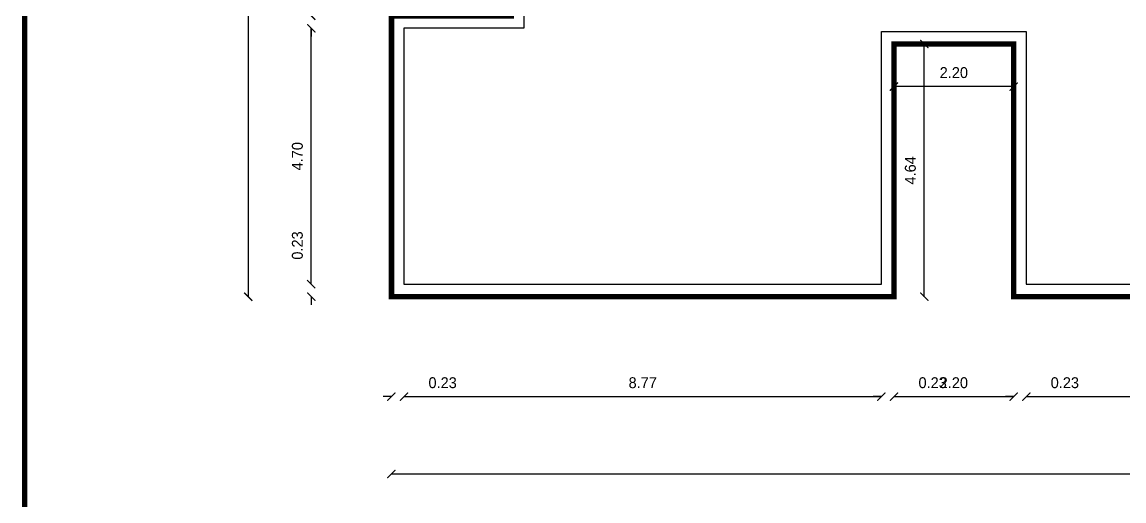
# Model space of a CAD drawing. Header units: metres. Extents: x 6101839 to 6102590, y -6659932 to -6659648.
# Drawn here: x 6102462.6 to 6102482.85, y -6659713.29 to -6659704.49 of the extents above; entities that cross this region are included whole.
import ezdxf

# ---------------------------------------------------------------- set-up
doc = ezdxf.new("R2010")
doc.units = ezdxf.units.M
doc.header["$LTSCALE"] = 500
doc.header["$MEASUREMENT"] = 0
doc.layers.get('0').update_dxf_attribs({"linetype": 'CONTINUOUS'})
doc.layers.get('Defpoints').update_dxf_attribs({"linetype": 'CONTINUOUS'})
for name, color, linetype in [('BLK_1_FLR_3_ROOF_AREA', 54, 'CONTINUOUS'), ('ED', 30, 'CONTINUOUS'), ('TITLE', 7, 'CONTINUOUS'), ('wall', 125, 'CONTINUOUS')]:
    doc.layers.add(name, color=color, linetype=linetype)
doc.styles.add('USA TEXT', font='GOTHIC.TTF')
doc.dimstyles.new('1-100-ED', dxfattribs={"dimtxt": 0.2, "dimasz": 0.15, "dimexe": 0.18, "dimexo": 0.0625, "dimgap": 0.15, "dimtad": 1, "dimzin": 0, "dimdsep": 46, "dimtxsty": 'USA TEXT', "dimblk": 'ARCHTICK', "dimcen": 0.1, "dimse1": 1, "dimse2": 1, "dimclrd": 256, "dimclrt": 256, "dimadec": 0, "dimazin": 0, "dimtfac": 1, "dimtofl": 0, "dimtmove": 0, "dimatfit": 3, "dimldrblk": 'ARCHTICK', "dimfxl": 0.18, "dimtolj": 1, "dimtzin": 0, "dimarcsym": 0})

# ---------------------------------------------------------------- blocks, each defined once
blk = doc.blocks.new('_ArchTick')
at = {"color": 0, "linetype": 'ByBlock', "const_width": 0.15}
blk.add_lwpolyline([(-0.5, -0.5), (0.5, 0.5)], dxfattribs=at)
blk = doc.blocks.new('*D66')
at = {"layer": 'Defpoints', "color": 0, "transparency": 16777216}
for p in [(6102470.088, -6659689.317), (6102466.755, -6659709.537), (6102471.3, -6659709.537)]:
    blk.add_point(p, dxfattribs=at)
at = {"layer": 'ED', "lineweight": -2, "transparency": 16777216}
blk.add_line((6102466.755, -6659689.317), (6102466.755, -6659709.537), dxfattribs=at)
at = {"layer": 'ED', "lineweight": -2, "transparency": 16777216, "xscale": 0.15, "yscale": 0.15, "zscale": 0.15}
for p, rotation in [((6102466.755, -6659689.317), 90), ((6102466.755, -6659709.537), 270)]:
    blk.add_blockref('_ArchTick', p, dxfattribs=dict(at, rotation=rotation))
at = {"layer": 'ED', "transparency": 16777216, "insert": (6102466.5, -6659699.427), "char_height": 0.2, "attachment_point": 5, "rotation": 90, "style": 'USA TEXT'}
blk.add_mtext('\\A1;20.22', dxfattribs=at)
blk = doc.blocks.new('*D67')
at = {"layer": 'Defpoints', "color": 0, "transparency": 16777216}
for p in [(6102467.915, -6659709.307), (6102470.031, -6659709.307), (6102470.072, -6659709.537)]:
    blk.add_point(p, dxfattribs=at)
at = {"layer": 'ED', "lineweight": -2, "transparency": 16777216}
for p, q in [((6102467.915, -6659709.307), (6102467.915, -6659708.187)), ((6102467.915, -6659709.537), (6102467.915, -6659709.687))]:
    blk.add_line(p, q, dxfattribs=at)
at = {"layer": 'ED', "lineweight": -2, "transparency": 16777216, "xscale": 0.15, "yscale": 0.15, "zscale": 0.15}
for p, rotation in [((6102467.915, -6659709.307), 270), ((6102467.915, -6659709.537), 90)]:
    blk.add_blockref('_ArchTick', p, dxfattribs=dict(at, rotation=rotation))
at = {"layer": 'ED', "transparency": 16777216, "insert": (6102467.66, -6659708.597), "char_height": 0.2, "attachment_point": 5, "rotation": 90, "style": 'USA TEXT'}
blk.add_mtext('\\A1;0.23', dxfattribs=at)
blk = doc.blocks.new('*D68')
at = {"layer": 'Defpoints', "color": 0, "transparency": 16777216}
for p in [(6102467.915, -6659704.609), (6102469.846, -6659704.609), (6102470.031, -6659709.307)]:
    blk.add_point(p, dxfattribs=at)
at = {"layer": 'ED', "lineweight": -2, "transparency": 16777216}
blk.add_line((6102467.915, -6659709.307), (6102467.915, -6659704.609), dxfattribs=at)
at = {"layer": 'ED', "lineweight": -2, "transparency": 16777216, "xscale": 0.15, "yscale": 0.15, "zscale": 0.15}
for p, rotation in [((6102467.915, -6659704.609), 90), ((6102467.915, -6659709.307), 270)]:
    blk.add_blockref('_ArchTick', p, dxfattribs=dict(at, rotation=rotation))
at = {"layer": 'ED', "transparency": 16777216, "insert": (6102467.66, -6659706.958), "char_height": 0.2, "attachment_point": 5, "rotation": 90, "style": 'USA TEXT'}
blk.add_mtext('\\A1;4.70', dxfattribs=at)
blk = doc.blocks.new('*D69')
at = {"layer": 'Defpoints', "color": 0, "transparency": 16777216}
for p in [(6102467.915, -6659704.379), (6102469.846, -6659704.379), (6102469.846, -6659704.609)]:
    blk.add_point(p, dxfattribs=at)
at = {"layer": 'ED', "lineweight": -2, "transparency": 16777216}
for p, q in [((6102467.915, -6659704.379), (6102467.915, -6659703.258)), ((6102467.915, -6659704.609), (6102467.915, -6659704.759))]:
    blk.add_line(p, q, dxfattribs=at)
at = {"layer": 'ED', "lineweight": -2, "transparency": 16777216, "xscale": 0.15, "yscale": 0.15, "zscale": 0.15}
for p, rotation in [((6102467.915, -6659704.379), 270), ((6102467.915, -6659704.609), 90)]:
    blk.add_blockref('_ArchTick', p, dxfattribs=dict(at, rotation=rotation))
at = {"layer": 'ED', "transparency": 16777216, "insert": (6102467.66, -6659703.668), "char_height": 0.2, "attachment_point": 5, "rotation": 90, "style": 'USA TEXT'}
blk.add_mtext('\\A1;0.23', dxfattribs=at)
blk = doc.blocks.new('*D85')
at = {"layer": 'Defpoints', "color": 0, "transparency": 16777216}
for p in [(6102478.621, -6659704.896), (6102479.18, -6659704.896), (6102478.623, -6659709.537)]:
    blk.add_point(p, dxfattribs=at)
at = {"layer": 'ED', "lineweight": -2, "transparency": 16777216}
blk.add_line((6102479.18, -6659709.537), (6102479.18, -6659704.896), dxfattribs=at)
at = {"layer": 'ED', "lineweight": -2, "transparency": 16777216, "xscale": 0.15, "yscale": 0.15, "zscale": 0.15}
for p, rotation in [((6102479.18, -6659704.896), 90), ((6102479.18, -6659709.537), 270)]:
    blk.add_blockref('_ArchTick', p, dxfattribs=dict(at, rotation=rotation))
at = {"layer": 'ED', "transparency": 16777216, "insert": (6102478.925, -6659707.217), "char_height": 0.2, "attachment_point": 5, "rotation": 90, "style": 'USA TEXT'}
blk.add_mtext('\\A1;4.64', dxfattribs=at)
blk = doc.blocks.new('*D86')
at = {"layer": 'Defpoints', "color": 0, "transparency": 16777216}
for p in [(6102469.388, -6659709.409), (6102469.618, -6659709.307), (6102469.618, -6659711.373)]:
    blk.add_point(p, dxfattribs=at)
at = {"layer": 'ED', "lineweight": -2, "transparency": 16777216}
for p, q in [((6102469.388, -6659711.373), (6102469.238, -6659711.373)), ((6102469.618, -6659711.373), (6102470.739, -6659711.373))]:
    blk.add_line(p, q, dxfattribs=at)
at = {"layer": 'ED', "lineweight": -2, "transparency": 16777216, "xscale": 0.15, "yscale": 0.15, "zscale": 0.15}
blk.add_blockref('_ArchTick', (6102469.388, -6659711.373), dxfattribs=at)
at = {"layer": 'ED', "lineweight": -2, "transparency": 16777216, "xscale": 0.15, "yscale": 0.15, "zscale": 0.15, "rotation": 180}
blk.add_blockref('_ArchTick', (6102469.618, -6659711.373), dxfattribs=at)
at = {"layer": 'ED', "transparency": 16777216, "insert": (6102470.329, -6659711.118), "char_height": 0.2, "attachment_point": 5, "style": 'USA TEXT'}
blk.add_mtext('\\A1;0.23', dxfattribs=at)
blk = doc.blocks.new('*D87')
at = {"layer": 'Defpoints', "color": 0, "transparency": 16777216}
for p in [(6102469.618, -6659709.307), (6102478.393, -6659709.307), (6102478.393, -6659711.373)]:
    blk.add_point(p, dxfattribs=at)
at = {"layer": 'ED', "lineweight": -2, "transparency": 16777216}
blk.add_line((6102469.618, -6659711.373), (6102478.393, -6659711.373), dxfattribs=at)
at = {"layer": 'ED', "lineweight": -2, "transparency": 16777216, "xscale": 0.15, "yscale": 0.15, "zscale": 0.15, "rotation": 180}
blk.add_blockref('_ArchTick', (6102469.618, -6659711.373), dxfattribs=at)
at = {"layer": 'ED', "lineweight": -2, "transparency": 16777216, "xscale": 0.15, "yscale": 0.15, "zscale": 0.15}
blk.add_blockref('_ArchTick', (6102478.393, -6659711.373), dxfattribs=at)
at = {"layer": 'ED', "transparency": 16777216, "insert": (6102474.006, -6659711.118), "char_height": 0.2, "attachment_point": 5, "style": 'USA TEXT'}
blk.add_mtext('\\A1;8.77', dxfattribs=at)
blk = doc.blocks.new('*D88')
at = {"layer": 'Defpoints', "color": 0, "transparency": 16777216}
for p in [(6102478.393, -6659709.307), (6102478.623, -6659709.307), (6102478.623, -6659711.373)]:
    blk.add_point(p, dxfattribs=at)
at = {"layer": 'ED', "lineweight": -2, "transparency": 16777216}
for p, q in [((6102478.393, -6659711.373), (6102478.243, -6659711.373)), ((6102478.623, -6659711.373), (6102479.744, -6659711.373))]:
    blk.add_line(p, q, dxfattribs=at)
at = {"layer": 'ED', "lineweight": -2, "transparency": 16777216, "xscale": 0.15, "yscale": 0.15, "zscale": 0.15}
blk.add_blockref('_ArchTick', (6102478.393, -6659711.373), dxfattribs=at)
at = {"layer": 'ED', "lineweight": -2, "transparency": 16777216, "xscale": 0.15, "yscale": 0.15, "zscale": 0.15, "rotation": 180}
blk.add_blockref('_ArchTick', (6102478.623, -6659711.373), dxfattribs=at)
at = {"layer": 'ED', "transparency": 16777216, "insert": (6102479.334, -6659711.118), "char_height": 0.2, "attachment_point": 5, "style": 'USA TEXT'}
blk.add_mtext('\\A1;0.23', dxfattribs=at)
blk = doc.blocks.new('*D89')
at = {"layer": 'Defpoints', "color": 0, "transparency": 16777216}
for p in [(6102478.623, -6659709.307), (6102480.823, -6659709.308), (6102480.823, -6659711.373)]:
    blk.add_point(p, dxfattribs=at)
at = {"layer": 'ED', "lineweight": -2, "transparency": 16777216}
blk.add_line((6102478.623, -6659711.373), (6102480.823, -6659711.373), dxfattribs=at)
at = {"layer": 'ED', "lineweight": -2, "transparency": 16777216, "xscale": 0.15, "yscale": 0.15, "zscale": 0.15, "rotation": 180}
blk.add_blockref('_ArchTick', (6102478.623, -6659711.373), dxfattribs=at)
at = {"layer": 'ED', "lineweight": -2, "transparency": 16777216, "xscale": 0.15, "yscale": 0.15, "zscale": 0.15}
blk.add_blockref('_ArchTick', (6102480.823, -6659711.373), dxfattribs=at)
at = {"layer": 'ED', "transparency": 16777216, "insert": (6102479.723, -6659711.118), "char_height": 0.2, "attachment_point": 5, "style": 'USA TEXT'}
blk.add_mtext('\\A1;2.20', dxfattribs=at)
blk = doc.blocks.new('*D90')
at = {"layer": 'Defpoints', "color": 0, "transparency": 16777216}
for p in [(6102480.823, -6659709.308), (6102481.053, -6659709.307), (6102481.053, -6659711.373)]:
    blk.add_point(p, dxfattribs=at)
at = {"layer": 'ED', "lineweight": -2, "transparency": 16777216}
for p, q in [((6102480.823, -6659711.373), (6102480.673, -6659711.373)), ((6102481.053, -6659711.373), (6102482.174, -6659711.373))]:
    blk.add_line(p, q, dxfattribs=at)
at = {"layer": 'ED', "lineweight": -2, "transparency": 16777216, "xscale": 0.15, "yscale": 0.15, "zscale": 0.15}
blk.add_blockref('_ArchTick', (6102480.823, -6659711.373), dxfattribs=at)
at = {"layer": 'ED', "lineweight": -2, "transparency": 16777216, "xscale": 0.15, "yscale": 0.15, "zscale": 0.15, "rotation": 180}
blk.add_blockref('_ArchTick', (6102481.053, -6659711.373), dxfattribs=at)
at = {"layer": 'ED', "transparency": 16777216, "insert": (6102481.763, -6659711.118), "char_height": 0.2, "attachment_point": 5, "style": 'USA TEXT'}
blk.add_mtext('\\A1;0.23', dxfattribs=at)
blk = doc.blocks.new('*D91')
at = {"layer": 'Defpoints', "color": 0, "transparency": 16777216}
for p in [(6102481.053, -6659709.307), (6102500.823, -6659709.306), (6102500.823, -6659711.373)]:
    blk.add_point(p, dxfattribs=at)
at = {"layer": 'ED', "lineweight": -2, "transparency": 16777216}
blk.add_line((6102481.053, -6659711.373), (6102500.823, -6659711.373), dxfattribs=at)
at = {"layer": 'ED', "lineweight": -2, "transparency": 16777216, "xscale": 0.15, "yscale": 0.15, "zscale": 0.15, "rotation": 180}
blk.add_blockref('_ArchTick', (6102481.053, -6659711.373), dxfattribs=at)
at = {"layer": 'ED', "lineweight": -2, "transparency": 16777216, "xscale": 0.15, "yscale": 0.15, "zscale": 0.15}
blk.add_blockref('_ArchTick', (6102500.823, -6659711.373), dxfattribs=at)
at = {"layer": 'ED', "transparency": 16777216, "insert": (6102490.938, -6659711.118), "char_height": 0.2, "attachment_point": 5, "style": 'USA TEXT'}
blk.add_mtext('\\A1;19.77', dxfattribs=at)
blk = doc.blocks.new('*D224')
at = {"layer": 'Defpoints', "color": 0, "transparency": 16777216}
for p in [(6102478.623, -6659704.896), (6102480.823, -6659704.894), (6102478.623, -6659705.678)]:
    blk.add_point(p, dxfattribs=at)
at = {"layer": 'ED', "lineweight": -2, "transparency": 16777216}
blk.add_line((6102480.823, -6659705.678), (6102478.623, -6659705.678), dxfattribs=at)
at = {"layer": 'ED', "lineweight": -2, "transparency": 16777216, "xscale": 0.15, "yscale": 0.15, "zscale": 0.15, "rotation": 180}
blk.add_blockref('_ArchTick', (6102478.623, -6659705.678), dxfattribs=at)
at = {"layer": 'ED', "lineweight": -2, "transparency": 16777216, "xscale": 0.15, "yscale": 0.15, "zscale": 0.15}
blk.add_blockref('_ArchTick', (6102480.823, -6659705.678), dxfattribs=at)
at = {"layer": 'ED', "transparency": 16777216, "insert": (6102479.723, -6659705.423), "char_height": 0.2, "attachment_point": 5, "style": 'USA TEXT'}
blk.add_mtext('\\A1;2.20', dxfattribs=at)
blk = doc.blocks.new('*D241')
at = {"layer": 'Defpoints', "color": 0, "transparency": 16777216}
for p in [(6102469.388, -6659709.537), (6102536.524, -6659710.664), (6102536.524, -6659712.793)]:
    blk.add_point(p, dxfattribs=at)
at = {"layer": 'ED', "lineweight": -2, "transparency": 16777216}
blk.add_line((6102469.388, -6659712.793), (6102536.524, -6659712.793), dxfattribs=at)
at = {"layer": 'ED', "lineweight": -2, "transparency": 16777216, "xscale": 0.15, "yscale": 0.15, "zscale": 0.15, "rotation": 180}
blk.add_blockref('_ArchTick', (6102469.388, -6659712.793), dxfattribs=at)
at = {"layer": 'ED', "lineweight": -2, "transparency": 16777216, "xscale": 0.15, "yscale": 0.15, "zscale": 0.15}
blk.add_blockref('_ArchTick', (6102536.524, -6659712.793), dxfattribs=at)
at = {"layer": 'ED', "transparency": 16777216, "insert": (6102502.956, -6659712.538), "char_height": 0.2, "attachment_point": 5, "style": 'USA TEXT'}
blk.add_mtext('\\A1;67.14', dxfattribs=at)

msp = doc.modelspace()

# ---------------------------------------------------------------- linework, layer by layer
at = {"layer": 'BLK_1_FLR_3_ROOF_AREA', "const_width": 0.1}
msp.add_lwpolyline([(6102501.05319, -6659709.53802), (6102480.8232, -6659709.53802), (6102480.82329, -6659704.8962), (6102478.62355, -6659704.89634), (6102478.62343, -6659709.53802), (6102469.38843, -6659709.53802), (6102469.38844, -6659704.37924), (6102471.58843, -6659704.37924), (6102471.58843, -6659701.95802), (6102470.08843, -6659701.95802), (6102470.08843, -6659697.79802), (6102471.58843, -6659697.79779), (6102471.58843, -6659695.37679), (6102470.08843, -6659695.37679), (6102470.08843, -6659689.31795), (6102478.62343, -6659689.31795), (6102478.62379, -6659694.84679), (6102480.82343, -6659694.84666), (6102480.8232, -6659689.31802), (6102501.05319, -6659689.31802)], dxfattribs=at)
at = {"layer": 'TITLE', "color": 12, "const_width": 0.1}
msp.add_lwpolyline([(6102462.64971, -6659728.23897), (6102590.13778, -6659728.23897), (6102590.13778, -6659648.34397), (6102462.64971, -6659648.34397)], close=True, dxfattribs=at)
at = {"layer": 'wall', "color": 9, "linetype": 'ByBlock'}
for p, q in [((6102471.81843, -6659701.72746), (6102471.81843, -6659704.60868)), ((6102469.38844, -6659704.37868), (6102469.38843, -6659709.53746)), ((6102469.61844, -6659704.60868), (6102469.61843, -6659709.30746)), ((6102471.81843, -6659704.60868), (6102469.61844, -6659704.60868)), ((6102478.39311, -6659704.66585), (6102481.05342, -6659704.66425)), ((6102478.39341, -6659709.30746), (6102478.39311, -6659704.66585)), ((6102481.05342, -6659704.66425), (6102481.05321, -6659709.30746)), ((6102478.62313, -6659704.89571), (6102480.82341, -6659704.89439)), ((6102478.62343, -6659709.53746), (6102478.62313, -6659704.89571)), ((6102480.82341, -6659704.89439), (6102480.8232, -6659709.53746)), ((6102469.61843, -6659709.30746), (6102478.39341, -6659709.30746)), ((6102481.05321, -6659709.30746), (6102500.82318, -6659709.30746)), ((6102469.38843, -6659709.53746), (6102478.62343, -6659709.53746)), ((6102480.8232, -6659709.53746), (6102501.05319, -6659709.53746))]:
    msp.add_line(p, q, dxfattribs=at)

# ---------------------------------------------------------------- dimensions: what is measured, and where the dimension line sits
at = {"layer": 'ED'}
for base, p1, p2, picture, middle in [((6102466.75531, -6659709.53746), (6102470.08843, -6659689.31739), (6102471.29988, -6659709.53746), '*D66', (6102466.50028, -6659699.42742)), ((6102467.91509, -6659704.37868), (6102469.84556, -6659704.60868), (6102469.84556, -6659704.37868), '*D69', (6102467.66006, -6659703.66845)), ((6102467.91509, -6659704.60868), (6102470.03111, -6659709.30746), (6102469.84556, -6659704.60868), '*D68', (6102467.66006, -6659706.95807)), ((6102479.17964, -6659704.89571), (6102478.62343, -6659709.53746), (6102478.62064, -6659704.89571), '*D85', (6102478.92461, -6659707.21658)), ((6102467.91509, -6659709.30746), (6102470.07247, -6659709.53746), (6102470.03111, -6659709.30746), '*D67', (6102467.66006, -6659708.59722))]:
    dim = msp.add_linear_dim(base=base, p1=p1, p2=p2, angle=90, dimstyle='1-100-ED', dxfattribs=at)
    dim.commit()
    dim.dimension.update_dxf_attribs({"geometry": picture, "text_midpoint": middle})
for base, p1, p2, picture, middle in [((6102478.62313, -6659705.67804), (6102480.82341, -6659704.89439), (6102478.62313, -6659704.89571), '*D224', (6102479.72327, -6659705.42301)), ((6102469.61843, -6659711.37336), (6102469.38843, -6659709.40939), (6102469.61843, -6659709.30746), '*D86', (6102470.32867, -6659711.11833)), ((6102478.39341, -6659711.37336), (6102469.61843, -6659709.30746), (6102478.39341, -6659709.30746), '*D87', (6102474.00592, -6659711.11833)), ((6102478.62341, -6659711.37336), (6102478.39341, -6659709.30746), (6102478.62341, -6659709.30744), '*D88', (6102479.33365, -6659711.11833)), ((6102480.82321, -6659711.37336), (6102478.62341, -6659709.30744), (6102480.82321, -6659709.30754), '*D89', (6102479.72331, -6659711.11833)), ((6102481.05321, -6659711.37336), (6102480.82321, -6659709.30754), (6102481.05321, -6659709.30746), '*D90', (6102481.76345, -6659711.11833)), ((6102500.82318, -6659711.37336), (6102481.05321, -6659709.30746), (6102500.82318, -6659709.30618), '*D91', (6102490.93819, -6659711.11833)), ((6102536.52446, -6659712.79311), (6102469.38843, -6659709.53746), (6102536.52446, -6659710.66377), '*D241', (6102502.95645, -6659712.53808))]:
    dim = msp.add_linear_dim(base=base, p1=p1, p2=p2, dimstyle='1-100-ED', dxfattribs=at)
    dim.commit()
    dim.dimension.update_dxf_attribs({"geometry": picture, "text_midpoint": middle})

doc.saveas('drawing.dxf')
